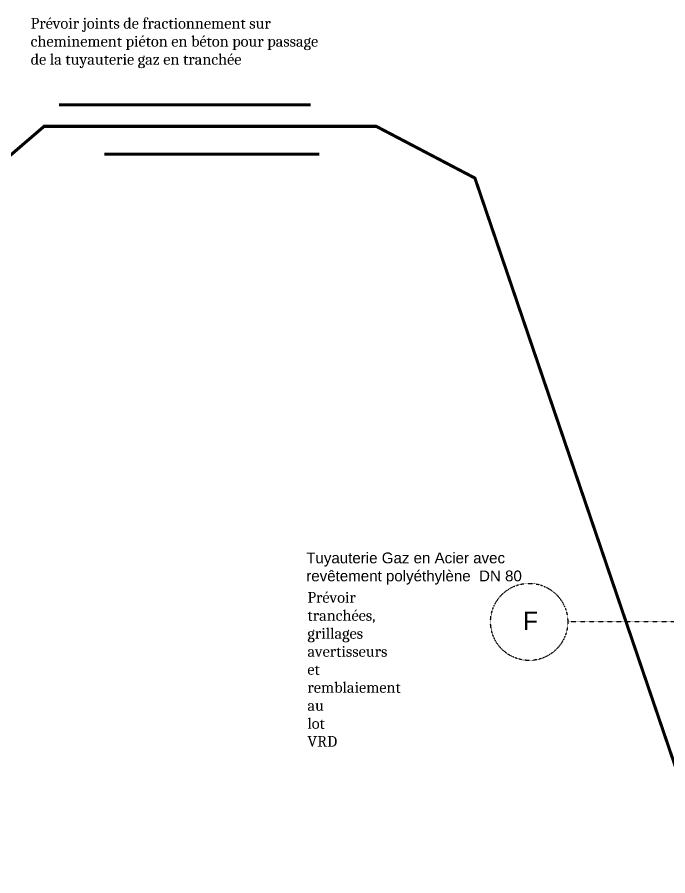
# Model space of a CAD drawing. Header units: centimetres. Extents: x 1724 to 19617, y -6503 to 8072.
# Drawn here: x 7197 to 8041, y 2005 to 3119 of the extents above; entities that cross this region are included whole.
import ezdxf

# ---------------------------------------------------------------- set-up
doc = ezdxf.new("R2010")
doc.units = ezdxf.units.CM
doc.linetypes.add('prlm_gaz', pattern=[36, 24, -3, 0, -3, 0, -3, 0, -3])
doc.linetypes.add('Style de ligne -1', pattern=[0.41664, 0.20828, -0.20836])
for name, color, linetype in [('C ANNOTATIONS-axes horizontaux', 252, 'Style de ligne -1'), ('prlm-MOD', 64, 'Continuous'), ('prlm-MOD-PB', 123, 'Continuous')]:
    doc.layers.add(name, color=color, linetype=linetype)
doc.styles.add('Eurostile', font='Eurosti.TTF')
doc.styles.add('prlm-eau-ef', font='ariblk.ttf', dxfattribs={"height": 18})
doc.styles.add('prlm-mod', font='cambriaz.ttf', dxfattribs={"height": 18})

msp = doc.modelspace()

# ---------------------------------------------------------------- linework, layer by layer
at = {"layer": 'C ANNOTATIONS-axes horizontaux'}
msp.add_line((12370.813, 2334.491), (7910.813, 2334.491), dxfattribs=at)
msp.add_circle((7860.813, 2334.491), 50, dxfattribs=at)
at = {"layer": 'prlm-MOD', "ltscale": 0.8, "const_width": 4}
for points in [[(7251.484, 3005.025), (7577.594, 3004.896)], [(7310.173, 2940.926), (7588.924, 2940.926)]]:
    msp.add_lwpolyline(points, dxfattribs=at)
at = {"layer": 'prlm-MOD-PB', "color": 1, "ltscale": 0.8, "const_width": 4}
msp.add_lwpolyline([(2844.04, 2304.778), (6460.168, 2313.199), (7232.183, 2976.973), (7662.663, 2976.973), (7790.514, 2909.886), (8085.32, 2043.919), (8134.686, 2007.284), (8438.14, 2007.284), (8475.429, 2044.574), (8475.429, 2344.79)], dxfattribs=at)

# ---------------------------------------------------------------- texts
at = {"layer": 'C ANNOTATIONS-axes horizontaux', "insert": (7852.894, 2347.58), "char_height": 23.496, "attachment_point": 1, "line_spacing_factor": 0.895453, "style": 'Eurostile'}
msp.add_mtext('F', dxfattribs=at)
at = {"layer": 'prlm-MOD', "insert": (7214.795, 3117.635), "char_height": 14, "width": 388.15832, "attachment_point": 1, "style": 'prlm-mod'}
msp.add_mtext('Prévoir joints de fractionnement sur cheminement piéton en béton pour passage de la tuyauterie gaz en tranchée', dxfattribs=at)
at = {"layer": 'prlm-MOD-PB', "color": 1, "linetype": 'prlm_gaz', "ltscale": 0.8, "insert": (7571.955, 2424.454), "char_height": 14, "width": 350.73765, "attachment_point": 1, "style": 'prlm-eau-ef'}
msp.add_mtext('\\pt182;{\\fArial|b0|i0|c0|p34;Tuyauterie Gaz en Acier avec revêtement polyéthylène  DN 80}', dxfattribs=at)
at = {"layer": 'prlm-MOD-PB', "color": 20, "insert": (7573.442, 2373.306), "char_height": 14, "width": 1.3263, "attachment_point": 1, "style": 'prlm-mod'}
msp.add_mtext('Prévoir tranchées, grillages avertisseurs\\Pet remblaiement au lot VRD', dxfattribs=at)

doc.saveas('drawing.dxf')
